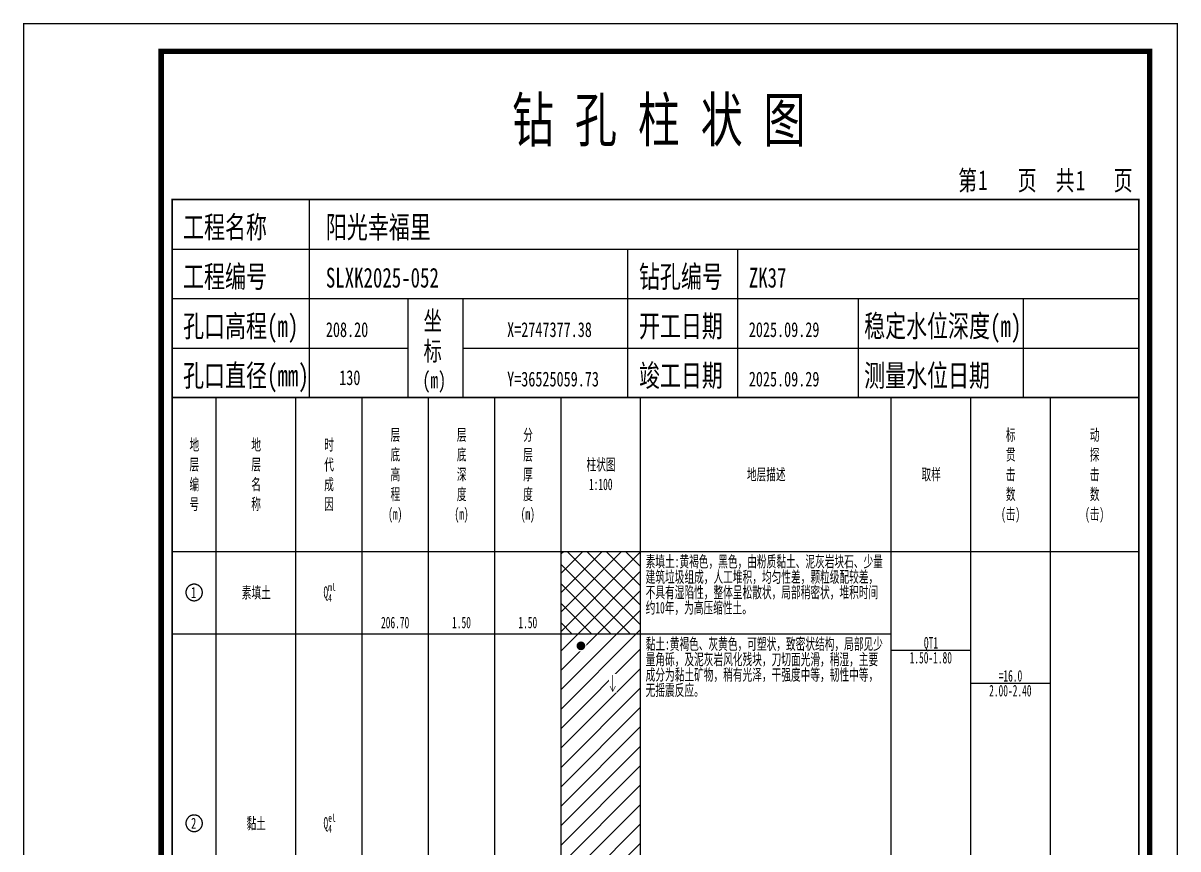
# Model space of a CAD drawing. Header units: millimetres. Extents: x 1264 to 9491, y 619 to 916.
# Drawn here: x 9281.1 to 9491.3, y 765.7 to 916 of the extents above; entities that cross this region are included whole.
import ezdxf
from ezdxf.enums import TextEntityAlignment as Align

# ---------------------------------------------------------------- set-up
doc = ezdxf.new("R2010")
doc.units = ezdxf.units.MM
doc.layers.add('GICAD_POU_TEXTS', color=7, linetype='Continuous')
doc.layers.add('GICAD_QUYANG', color=7, linetype='Continuous')
doc.styles.add('LZ_FONT', font='simfang_0.ttf', dxfattribs={"width": 0.7, "height": 8})
doc.styles.add('成果图图块', font='simfang_0.ttf', dxfattribs={"height": 2.5})
doc.styles.add('成果图表体', font='simfang_0.ttf', dxfattribs={"width": 0.6, "height": 2.1})

# ---------------------------------------------------------------- blocks, each defined once
blk = doc.blocks.new('ZZT_DCBH_Z.dwg65', base_point=(-0.02, 0))
at = {"color": 7}
blk.add_polyline3d([(-1.52, 0.02, 0), (-1.52, -0.06, 0), (-1.52, -0.13, 0), (-1.51, -0.2, 0), (-1.5, -0.28, 0), (-1.48, -0.35, 0), (-1.46, -0.42, 0), (-1.44, -0.49, 0), (-1.41, -0.56, 0), (-1.38, -0.63, 0), (-1.35, -0.69, 0), (-1.31, -0.76, 0), (-1.27, -0.82, 0), (-1.23, -0.88, 0), (-1.18, -0.94, 0), (-1.14, -0.99, 0), (-1.09, -1.04, 0), (-1.03, -1.1, 0), (-0.98, -1.14, 0), (-0.92, -1.19, 0), (-0.86, -1.23, 0), (-0.8, -1.27, 0), (-0.73, -1.31, 0), (-0.67, -1.34, 0), (-0.6, -1.37, 0), (-0.53, -1.4, 0), (-0.46, -1.42, 0), (-0.39, -1.44, 0), (-0.32, -1.46, 0), (-0.25, -1.47, 0), (-0.17, -1.48, 0), (-0.1, -1.48, 0), (-0.02, -1.48, 0), (0.05, -1.48, 0), (0.12, -1.48, 0), (0.2, -1.47, 0), (0.27, -1.46, 0), (0.34, -1.44, 0), (0.41, -1.42, 0), (0.48, -1.4, 0), (0.55, -1.37, 0), (0.62, -1.34, 0), (0.68, -1.31, 0), (0.75, -1.27, 0), (0.81, -1.23, 0), (0.87, -1.19, 0), (0.93, -1.14, 0), (0.98, -1.1, 0), (1.04, -1.04, 0), (1.09, -0.99, 0), (1.13, -0.94, 0), (1.18, -0.88, 0), (1.22, -0.82, 0), (1.26, -0.76, 0), (1.3, -0.69, 0), (1.33, -0.63, 0), (1.36, -0.56, 0), (1.39, -0.49, 0), (1.41, -0.42, 0), (1.43, -0.35, 0), (1.45, -0.28, 0), (1.46, -0.2, 0), (1.47, -0.13, 0), (1.47, -0.06, 0), (1.48, 0.02, 0), (1.47, 0.09, 0), (1.47, 0.16, 0), (1.46, 0.24, 0), (1.45, 0.31, 0), (1.43, 0.38, 0), (1.41, 0.45, 0), (1.39, 0.52, 0), (1.36, 0.59, 0), (1.33, 0.66, 0), (1.3, 0.72, 0), (1.26, 0.79, 0), (1.22, 0.85, 0), (1.18, 0.91, 0), (1.13, 0.97, 0), (1.09, 1.02, 0), (1.04, 1.08, 0), (0.98, 1.13, 0), (0.93, 1.18, 0), (0.87, 1.22, 0), (0.81, 1.26, 0), (0.75, 1.3, 0), (0.68, 1.34, 0), (0.62, 1.37, 0), (0.55, 1.4, 0), (0.48, 1.43, 0), (0.41, 1.45, 0), (0.34, 1.47, 0), (0.27, 1.49, 0), (0.2, 1.5, 0), (0.12, 1.51, 0), (0.05, 1.51, 0), (-0.02, 1.52, 0), (-0.1, 1.51, 0), (-0.17, 1.51, 0), (-0.25, 1.5, 0), (-0.32, 1.49, 0), (-0.39, 1.47, 0), (-0.46, 1.45, 0), (-0.53, 1.43, 0), (-0.6, 1.4, 0), (-0.67, 1.37, 0), (-0.73, 1.34, 0), (-0.8, 1.3, 0), (-0.86, 1.26, 0), (-0.92, 1.22, 0), (-0.98, 1.18, 0), (-1.03, 1.13, 0), (-1.09, 1.08, 0), (-1.14, 1.02, 0), (-1.18, 0.97, 0), (-1.23, 0.91, 0), (-1.27, 0.85, 0), (-1.31, 0.79, 0), (-1.35, 0.72, 0), (-1.38, 0.66, 0), (-1.41, 0.59, 0), (-1.44, 0.52, 0), (-1.46, 0.45, 0), (-1.48, 0.38, 0), (-1.5, 0.31, 0), (-1.51, 0.24, 0), (-1.52, 0.16, 0), (-1.52, 0.09, 0), (-1.52, 0.02, 0)], dxfattribs=at)
at = {"layer": 'GICAD_POU_TEXTS', "color": 7, "style": '成果图图块', "width": 0.7}
blk.add_text('1', height=2, dxfattribs=at).set_placement((-0.11, -0.99), align=Align.CENTER)
blk = doc.blocks.new('ZZT_DCBH_Z.dwg66', base_point=(-0.02, 0))
at = {"color": 7}
blk.add_polyline3d([(-1.52, 0.02, 0), (-1.52, -0.06, 0), (-1.52, -0.13, 0), (-1.51, -0.2, 0), (-1.5, -0.28, 0), (-1.48, -0.35, 0), (-1.46, -0.42, 0), (-1.44, -0.49, 0), (-1.41, -0.56, 0), (-1.38, -0.63, 0), (-1.35, -0.69, 0), (-1.31, -0.76, 0), (-1.27, -0.82, 0), (-1.23, -0.88, 0), (-1.18, -0.94, 0), (-1.14, -0.99, 0), (-1.09, -1.04, 0), (-1.03, -1.1, 0), (-0.98, -1.14, 0), (-0.92, -1.19, 0), (-0.86, -1.23, 0), (-0.8, -1.27, 0), (-0.73, -1.31, 0), (-0.67, -1.34, 0), (-0.6, -1.37, 0), (-0.53, -1.4, 0), (-0.46, -1.42, 0), (-0.39, -1.44, 0), (-0.32, -1.46, 0), (-0.25, -1.47, 0), (-0.17, -1.48, 0), (-0.1, -1.48, 0), (-0.02, -1.48, 0), (0.05, -1.48, 0), (0.12, -1.48, 0), (0.2, -1.47, 0), (0.27, -1.46, 0), (0.34, -1.44, 0), (0.41, -1.42, 0), (0.48, -1.4, 0), (0.55, -1.37, 0), (0.62, -1.34, 0), (0.68, -1.31, 0), (0.75, -1.27, 0), (0.81, -1.23, 0), (0.87, -1.19, 0), (0.93, -1.14, 0), (0.98, -1.1, 0), (1.04, -1.04, 0), (1.09, -0.99, 0), (1.13, -0.94, 0), (1.18, -0.88, 0), (1.22, -0.82, 0), (1.26, -0.76, 0), (1.3, -0.69, 0), (1.33, -0.63, 0), (1.36, -0.56, 0), (1.39, -0.49, 0), (1.41, -0.42, 0), (1.43, -0.35, 0), (1.45, -0.28, 0), (1.46, -0.2, 0), (1.47, -0.13, 0), (1.47, -0.06, 0), (1.48, 0.02, 0), (1.47, 0.09, 0), (1.47, 0.16, 0), (1.46, 0.24, 0), (1.45, 0.31, 0), (1.43, 0.38, 0), (1.41, 0.45, 0), (1.39, 0.52, 0), (1.36, 0.59, 0), (1.33, 0.66, 0), (1.3, 0.72, 0), (1.26, 0.79, 0), (1.22, 0.85, 0), (1.18, 0.91, 0), (1.13, 0.97, 0), (1.09, 1.02, 0), (1.04, 1.08, 0), (0.98, 1.13, 0), (0.93, 1.18, 0), (0.87, 1.22, 0), (0.81, 1.26, 0), (0.75, 1.3, 0), (0.68, 1.34, 0), (0.62, 1.37, 0), (0.55, 1.4, 0), (0.48, 1.43, 0), (0.41, 1.45, 0), (0.34, 1.47, 0), (0.27, 1.49, 0), (0.2, 1.5, 0), (0.12, 1.51, 0), (0.05, 1.51, 0), (-0.02, 1.52, 0), (-0.1, 1.51, 0), (-0.17, 1.51, 0), (-0.25, 1.5, 0), (-0.32, 1.49, 0), (-0.39, 1.47, 0), (-0.46, 1.45, 0), (-0.53, 1.43, 0), (-0.6, 1.4, 0), (-0.67, 1.37, 0), (-0.73, 1.34, 0), (-0.8, 1.3, 0), (-0.86, 1.26, 0), (-0.92, 1.22, 0), (-0.98, 1.18, 0), (-1.03, 1.13, 0), (-1.09, 1.08, 0), (-1.14, 1.02, 0), (-1.18, 0.97, 0), (-1.23, 0.91, 0), (-1.27, 0.85, 0), (-1.31, 0.79, 0), (-1.35, 0.72, 0), (-1.38, 0.66, 0), (-1.41, 0.59, 0), (-1.44, 0.52, 0), (-1.46, 0.45, 0), (-1.48, 0.38, 0), (-1.5, 0.31, 0), (-1.51, 0.24, 0), (-1.52, 0.16, 0), (-1.52, 0.09, 0), (-1.52, 0.02, 0)], dxfattribs=at)
at = {"layer": 'GICAD_POU_TEXTS', "color": 7, "style": '成果图图块', "width": 0.7}
blk.add_text('2', height=2, dxfattribs=at).set_placement((-0.11, -0.99), align=Align.CENTER)
blk = doc.blocks.new('gkqy1.dwg', base_point=(0.8, 0))
blk.add_wipeout([(-0.2, -0.2), (1.8, -0.2), (1.8, 1.8), (-0.2, 1.8)])
at = {"layer": 'GICAD_QUYANG'}
h = blk.add_hatch(color=7, dxfattribs=at)
edge = h.paths.add_edge_path()
edge.add_arc((0.8, 0.8), 0.8, 0, 360)
blk = doc.blocks.new('zztSLbg.dwg', base_point=(0.5, 1.5))
blk.add_wipeout([(-0.2, -0.2), (1.2, -0.2), (1.2, 3.2), (-0.2, 3.2)])
at = {"color": 7, "const_width": 0.1}
for points in [[(0.5, 3), (0.5, 0)], [(0, 1), (0.5, 0), (1, 1)]]:
    blk.add_lwpolyline(points, dxfattribs=at)
blk = doc.blocks.new('柱状图图框模板-(昇龙标准).dwg36', base_point=(27, 229))
for p, q in [((52, 229), (52, 265)), ((27, 256), (203, 256)), ((110, 229), (110, 256)), ((130, 229), (130, 256)), ((27, 247), (203, 247)), ((70, 229), (70, 247)), ((80, 229), (80, 247)), ((152, 229), (152, 247)), ((182, 229), (182, 247)), ((27, 238), (70, 238)), ((80, 238), (203, 238))]:
    blk.add_line(p, q)
for points, const_width in [([(0, 0), (210, 0), (210, 297), (0, 297)], 0.25), ([(25, 5), (205, 5), (205, 292), (25, 292)], 1), ([(27, 265), (203, 265), (203, 17), (27, 17)], 0.3)]:
    blk.add_lwpolyline(points, close=True, dxfattribs=dict(const_width=const_width))
at = {"const_width": 0.3}
blk.add_lwpolyline([(27, 229), (203, 229)], dxfattribs=at)
at = {"style": 'LZ_FONT', "width": 0.7}
for s, height, p in [('钻 孔 柱 状 图', 8, (88.9, 275.54)), ('第', 3.6, (170.12, 266.7)), ('1', 3.6, (173.78, 266.75)), ('页', 3.6, (180.96, 266.7)), ('共', 3.6, (187.88, 266.7)), ('1', 3.6, (191.54, 266.7)), ('页', 3.6, (198.44, 266.7)), ('工程名称', 4, (29, 258)), ('阳光幸福里', 4, (55, 258)), ('工程编号', 4, (29, 249)), ('SLXK2025-052', 3.6, (55, 249)), ('钻孔编号', 4, (112, 249)), ('ZK37', 3.6, (132, 249)), ('孔口高程(m)', 4, (29, 240)), ('坐', 3.5, (72.79, 241.24)), ('开工日期', 4, (112, 240)), ('稳定水位深度(m)', 4, (153, 240)), ('208.20', 2.7, (55, 240)), ('X=2747377.38', 2.7, (88, 240)), ('2025.09.29', 2.7, (132, 240)), ('标', 3.5, (72.79, 235.7)), ('孔口直径(mm)', 4, (29, 231)), ('竣工日期', 4, (112, 231)), ('测量水位日期', 4, (153, 231)), ('130', 2.7, (57.43, 231.26)), ('(m) ', 3, (72.59, 230.65)), ('Y=36525059.73', 2.7, (88, 231)), ('2025.09.29', 2.7, (132, 231))]:
    blk.add_text(s, height=height, dxfattribs=at).set_placement(p)

msp = doc.modelspace()

# ---------------------------------------------------------------- hatches: boundary and pattern name
at = {"linetype": 'Continuous'}
h = msp.add_hatch(dxfattribs=at)
h.set_pattern_fill('GKSTT', scale=0.5, style=0, pattern_type=2)
h.set_pattern_definition([(45, (0, 0), (-1.76776695, 1.76776695), []), (135, (0, 0), (-1.76776695, -1.76776695), [])])
h.paths.add_polyline_path([(9379, 804.89), (9393.48, 804.89), (9393.48, 819.89), (9379, 819.89)])
h = msp.add_hatch(dxfattribs=at)
h.set_pattern_fill('GKNXT', scale=0.5, style=0, pattern_type=2)
h.set_pattern_definition([(45, (0, 0), (-1.76776695, 1.76776695), [])])
h.paths.add_polyline_path([(9379, 735.89), (9393.48, 735.89), (9393.48, 804.89), (9379, 804.89)])

# ---------------------------------------------------------------- linework, layer by layer
at = {"color": 0}
for p, q in [((9308.18, 819.89), (9316.23, 819.89)), ((9308.18, 804.89), (9308.18, 819.89)), ((9316.23, 804.89), (9316.23, 819.89)), ((9308.18, 804.89), (9316.23, 804.89)), ((9308.18, 804.89), (9316.23, 804.89)), ((9308.18, 735.89), (9308.18, 804.89)), ((9316.23, 735.89), (9316.23, 804.89))]:
    msp.add_line(p, q, dxfattribs=at)
for points in [[(9308.18, 847.89), (9316.23, 847.89)], [(9308.18, 819.89), (9308.18, 847.89)], [(9316.23, 819.89), (9316.23, 847.89)], [(9316.23, 847.89), (9330.71, 847.89)], [(9316.23, 819.89), (9316.23, 847.89)], [(9330.71, 819.89), (9330.71, 847.89)], [(9330.71, 847.89), (9342.78, 847.89)], [(9330.71, 819.89), (9330.71, 847.89)], [(9342.78, 819.89), (9342.78, 847.89)], [(9342.78, 847.89), (9354.86, 847.89)], [(9342.78, 819.89), (9342.78, 847.89)], [(9354.86, 819.89), (9354.86, 847.89)], [(9354.86, 847.89), (9366.93, 847.89)], [(9354.86, 819.89), (9354.86, 847.89)], [(9366.93, 819.89), (9366.93, 847.89)], [(9366.93, 847.89), (9379, 847.89)], [(9366.93, 819.89), (9366.93, 847.89)], [(9379, 819.89), (9379, 847.89)], [(9379, 847.89), (9393.48, 847.89)], [(9379, 819.89), (9379, 847.89)], [(9393.48, 819.89), (9393.48, 847.89)], [(9393.48, 847.89), (9439.11, 847.89)], [(9393.48, 819.89), (9393.48, 847.89)], [(9439.11, 819.89), (9439.11, 847.89)], [(9439.11, 847.89), (9453.6, 847.89)], [(9439.11, 819.89), (9439.11, 847.89)], [(9453.6, 819.89), (9453.6, 847.89)], [(9453.6, 847.89), (9468.09, 847.89)], [(9453.6, 819.89), (9453.6, 847.89)], [(9468.09, 819.89), (9468.09, 847.89)], [(9468.09, 847.89), (9484.18, 847.89)], [(9468.09, 819.89), (9468.09, 847.89)], [(9484.18, 819.89), (9484.18, 847.89)], [(9308.18, 819.89), (9316.23, 819.89)], [(9308.18, 635.89), (9308.18, 819.89)], [(9308.18, 819.89), (9316.23, 819.89)], [(9316.23, 635.89), (9316.23, 819.89)], [(9316.23, 819.89), (9330.71, 819.89)], [(9316.23, 635.89), (9316.23, 819.89)], [(9316.23, 819.89), (9330.71, 819.89)], [(9316.23, 819.89), (9330.71, 819.89)], [(9316.23, 804.89), (9316.23, 819.89)], [(9330.71, 635.89), (9330.71, 819.89)], [(9330.71, 804.89), (9330.71, 819.89)], [(9330.71, 819.89), (9342.78, 819.89)], [(9330.71, 635.89), (9330.71, 819.89)], [(9330.71, 819.89), (9342.78, 819.89)], [(9330.71, 819.89), (9342.78, 819.89)], [(9330.71, 804.89), (9330.71, 819.89)], [(9342.78, 635.89), (9342.78, 819.89)], [(9342.78, 804.89), (9342.78, 819.89)], [(9342.78, 819.89), (9354.86, 819.89)], [(9342.78, 635.89), (9342.78, 819.89)], [(9342.78, 819.89), (9354.86, 819.89)], [(9342.78, 819.89), (9354.86, 819.89)], [(9342.78, 804.89), (9342.78, 819.89)], [(9354.86, 635.89), (9354.86, 819.89)], [(9354.86, 804.89), (9354.86, 819.89)], [(9354.86, 819.89), (9366.93, 819.89)], [(9354.86, 635.89), (9354.86, 819.89)], [(9354.86, 819.89), (9366.93, 819.89)], [(9354.86, 819.89), (9366.93, 819.89)], [(9354.86, 804.89), (9354.86, 819.89)], [(9366.93, 635.89), (9366.93, 819.89)], [(9366.93, 804.89), (9366.93, 819.89)], [(9366.93, 819.89), (9379, 819.89)], [(9366.93, 635.89), (9366.93, 819.89)], [(9366.93, 819.89), (9379, 819.89)], [(9366.93, 819.89), (9379, 819.89)], [(9366.93, 804.89), (9366.93, 819.89)], [(9379, 635.89), (9379, 819.89)], [(9379, 804.89), (9379, 819.89)], [(9379, 819.89), (9393.48, 819.89)], [(9379, 635.89), (9379, 819.89)], [(9379, 819.89), (9393.48, 819.89)], [(9393.48, 635.89), (9393.48, 819.89)], [(9393.48, 819.89), (9439.11, 819.89)], [(9393.48, 635.89), (9393.48, 819.89)], [(9393.48, 819.89), (9439.11, 819.89)], [(9393.48, 819.89), (9439.11, 819.89)], [(9393.48, 804.89), (9393.48, 819.89)], [(9439.11, 635.89), (9439.11, 819.89)], [(9439.11, 804.89), (9439.11, 819.89)], [(9439.11, 819.89), (9453.6, 819.89)], [(9439.11, 635.89), (9439.11, 819.89)], [(9439.11, 819.89), (9453.6, 819.89)], [(9453.6, 635.89), (9453.6, 819.89)], [(9453.6, 819.89), (9468.09, 819.89)], [(9453.6, 635.89), (9453.6, 819.89)], [(9453.6, 819.89), (9468.09, 819.89)], [(9468.09, 635.89), (9468.09, 819.89)], [(9468.09, 819.89), (9484.18, 819.89)], [(9468.09, 635.89), (9468.09, 819.89)], [(9468.09, 819.89), (9484.18, 819.89)], [(9484.18, 635.89), (9484.18, 819.89)], [(9316.23, 804.89), (9330.71, 804.89)], [(9316.23, 804.89), (9330.71, 804.89)], [(9316.23, 735.89), (9316.23, 804.89)], [(9330.71, 735.89), (9330.71, 804.89)], [(9330.71, 804.89), (9342.78, 804.89)], [(9330.71, 804.89), (9342.78, 804.89)], [(9330.71, 735.89), (9330.71, 804.89)], [(9342.78, 735.89), (9342.78, 804.89)], [(9342.78, 804.89), (9354.86, 804.89)], [(9342.78, 804.89), (9354.86, 804.89)], [(9342.78, 735.89), (9342.78, 804.89)], [(9354.86, 735.89), (9354.86, 804.89)], [(9354.86, 804.89), (9366.93, 804.89)], [(9354.86, 804.89), (9366.93, 804.89)], [(9354.86, 735.89), (9354.86, 804.89)], [(9366.93, 735.89), (9366.93, 804.89)], [(9366.93, 804.89), (9379, 804.89)], [(9366.93, 804.89), (9379, 804.89)], [(9366.93, 735.89), (9366.93, 804.89)], [(9379, 735.89), (9379, 804.89)], [(9393.48, 804.89), (9439.11, 804.89)], [(9393.48, 804.89), (9439.11, 804.89)], [(9393.48, 735.89), (9393.48, 804.89)], [(9439.11, 735.89), (9439.11, 804.89)], [(9439.11, 801.89), (9453.6, 801.89)], [(9453.6, 795.89), (9468.09, 795.89)]]:
    msp.add_lwpolyline(points, dxfattribs=at)
at = {"color": 7, "flags": 128}
msp.add_lwpolyline([(9379, 804.89), (9393.48, 804.89)], dxfattribs=at)

# ---------------------------------------------------------------- block references
for name, p in [('ZZT_DCBH_Z.dwg65', (9312.2, 812.39)), ('ZZT_DCBH_Z.dwg66', (9312.2, 770.39))]:
    msp.add_blockref(name, p)

# ---------------------------------------------------------------- texts
at = {"color": 0, "style": '成果图表体', "width": 0.6}
for s, height, p in [('层', 2.1, (9347.95, 840.04)), ('层', 2.1, (9360.03, 840.04)), ('分', 2.1, (9372.1, 840.04)), ('标', 2.1, (9459.98, 840.04)), ('动', 2.1, (9475.27, 840.04)), ('地', 2.1, (9311.34, 838.24)), ('地', 2.1, (9322.6, 838.24)), ('时', 2.1, (9335.88, 838.24)), ('层', 2.1, (9311.34, 834.64)), ('层', 2.1, (9322.6, 834.64)), ('代', 2.1, (9335.88, 834.64)), ('底', 2.1, (9347.95, 836.44)), ('底', 2.1, (9360.03, 836.44)), ('层', 2.1, (9372.1, 836.44)), ('柱状图', 2.1, (9383.64, 834.64)), ('贯', 2.1, (9459.98, 836.44)), ('探', 2.1, (9475.27, 836.44)), ('高', 2.1, (9347.95, 832.84)), ('深', 2.1, (9360.03, 832.84)), ('厚', 2.1, (9372.1, 832.84)), ('地层描述', 2.1, (9412.83, 832.84)), ('取样', 2.1, (9444.62, 832.84)), ('击', 2.1, (9459.98, 832.84)), ('击', 2.1, (9475.27, 832.84)), ('编', 2.1, (9311.34, 831.04)), ('名', 2.1, (9322.6, 831.04)), ('成', 2.1, (9335.88, 831.04)), ('1:100', 2.1, (9384.08, 831.04)), ('程', 2.1, (9347.95, 829.24)), ('度', 2.1, (9360.03, 829.24)), ('度', 2.1, (9372.1, 829.24)), ('数', 2.1, (9459.98, 829.24)), ('数', 2.1, (9475.27, 829.24)), ('号', 2.1, (9311.34, 827.44)), ('称', 2.1, (9322.6, 827.44)), ('因', 2.1, (9335.88, 827.44)), ('(m)', 2.1, (9347.52, 825.64)), ('(m)', 2.1, (9359.59, 825.64)), ('(m)', 2.1, (9371.66, 825.64)), ('(击)', 2.1, (9459.11, 825.64)), ('(击)', 2.1, (9474.4, 825.64)), ('素填土', 2.1, (9320.87, 811.34)), ('ml', 1.4, (9336.6, 812.67)), ('Q', 2.1, (9335.74, 811.41)), ('4', 1.4, (9336.6, 810.71)), ('206.70', 2.1, (9346.22, 805.89)), ('1.50', 2.1, (9359.16, 805.89)), ('1.50', 2.1, (9371.23, 805.89)), ('QT1', 2.1, (9445.06, 802.19)), ('1.50-1.80', 2.1, (9442.46, 799.49)), ('=16.0', 2.1, (9458.68, 796.19)), ('2.00-2.40', 2.1, (9456.94, 793.49)), ('黏土', 2.1, (9321.74, 769.34)), ('el', 1.4, (9336.6, 770.67)), ('Q', 2.1, (9335.74, 769.41)), ('4', 1.4, (9336.6, 768.71))]:
    msp.add_text(s, height=height, dxfattribs=at).set_placement(p)
at = {"color": 0, "char_height": 2.1, "width": 43.8045, "attachment_point": 1, "line_spacing_factor": 0.8, "style": '成果图表体'}
for s, insert in [('\\A1;素填土:黄褐色，黑色，由粉质黏土、泥灰岩块石、少量建筑垃圾组成，人工堆积，均匀性差，颗粒级配较差，不具有湿陷性，整体呈松散状，局部稍密状，堆积时间约10年，为高压缩性土。', (9394.4, 819.09)), ('\\A1;黏土:黄褐色、灰黄色，可塑状，致密状结构，局部见少量角砾，及泥灰岩风化残块，刀切面光滑，稍湿，主要成分为黏土矿物，稍有光泽，干强度中等，韧性中等，无摇震反应。', (9394.4, 804.09))]:
    msp.add_mtext(s, dxfattribs=dict(at, insert=insert))

# ---------------------------------------------------------------- next in the draw order: block references
for name, p in [('gkqy1.dwg', (9382.62, 801.89)), ('zztSLbg.dwg', (9388.41, 795.89))]:
    msp.add_blockref(name, p)

# ---------------------------------------------------------------- next in the draw order: block references
msp.add_blockref('柱状图图框模板-(昇龙标准).dwg36', (9308.18, 847.89))

doc.saveas('drawing.dxf')
